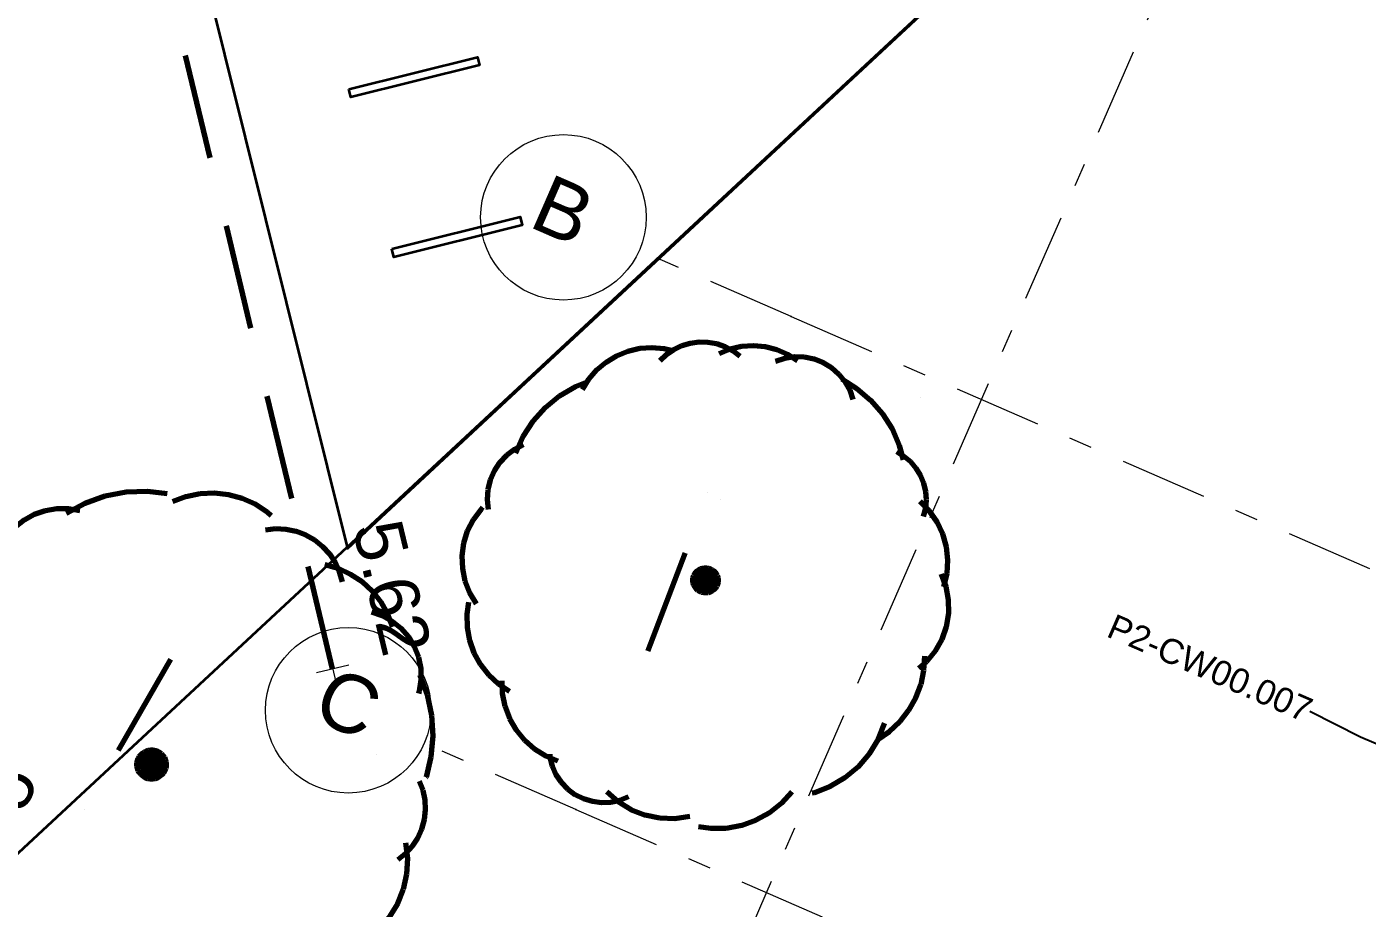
# Model space of a CAD drawing. Header units: millimetres. Extents: x -99530 to 1067232, y -97212 to 137997.
# Drawn here: x 976835 to 984929, y 7838 to 13165 of the extents above; entities that cross this region are included whole.
import ezdxf
from ezdxf.enums import TextEntityAlignment as Align

# ---------------------------------------------------------------- set-up
doc = ezdxf.new("R2010")
doc.units = ezdxf.units.MM
doc.header["$MEASUREMENT"] = 0
doc.linetypes.add('Double Dashed', pattern=[1093.611073, 529.166651, -211.666656, 141.111112, -211.666656])
doc.linetypes.add('Long Dashed', pattern=[1058.333302, 634.99999, -423.333311])
for name, color, linetype in [('A-15-MG_Structural_Grid', 7, 'Continuous'), ('A-25-M_Curtain_Wall', 7, 'Continuous'), ('New_A-20-M_Hard_Landscape', 7, 'Continuous')]:
    doc.layers.add(name, color=color, linetype=linetype)
for name, color, linetype, lineweight, true_color in [('A-15-MG_Structural_Grid_Pen_No__163', 7, 'Continuous', 0, 0x750077), ('A-25-M_Curtain_Wall_Pen_No__144', 7, 'Continuous', 0, 0xc8c8c8), ('A-25-M_Curtain_Wall_Pen_No__165', 7, 'Continuous', 0, 0x006060), ('A-25-M_Curtain_Wall_Pen_No__27', 7, 'Continuous', 50, 0x2a2a2a), ('A-25-M_Curtain_Wall_Pen_No__46', 7, 'Continuous', 35, 0x444444), ('New_A-20-M_Hard_Landscape_Pen_No__53', 7, 'Continuous', 35, 0x444444)]:
    doc.layers.add(name, color=color, linetype=linetype, lineweight=lineweight, true_color=true_color)
for name, color, linetype, lineweight in [('A-20-M_Hard_Landscape-Phase 2_Pen_No__7', 7, 'Continuous', 35), ('A-25-M_Curtain_Wall_Pen_No__1', 7, 'Continuous', 13), ('A-25-M_Curtain_Wall_Pen_No__85', 8, 'Continuous', 20), ('Demolished_G-10-P_Topo_Building_Pen_No__177', 1, 'Continuous', 70), ('Demolished_G-10-P_Topo_Fence_Pen_No__177', 1, 'Continuous', 70), ('Demolished_G-10-P_Topo_Tree_Planting_Pen_No__177', 1, 'Continuous', 70), ('G-10-P_Topo_Fence_Pen_No__2', 8, 'Continuous', 15), ('G-10-P_Topo_Misc_Pen_No__1', 7, 'Continuous', 13), ('G-10-P_Topo_Tree_Planting_Pen_No__192', 7, 'Continuous', 13)]:
    doc.layers.add(name, color=color, linetype=linetype, lineweight=lineweight)
doc.styles.add('GENERATED_STYLE_3', font='')
doc.styles.add('GENERATED_STYLE_4', font='')
doc.styles.get('GENERATED_STYLE_3').set_extended_font_data('Arial')
doc.styles.get('GENERATED_STYLE_4').set_extended_font_data('Swis721 BT')
doc.dimstyles.new('GENERATED_STYLE__4', dxfattribs={"dimtxt": 0.18, "dimasz": 273.6, "dimexe": 0.18, "dimexo": 0.0625, "dimgap": 0.09, "dimtad": 0, "dimtih": 1, "dimtoh": 1, "dimdec": 4, "dimzin": 0, "dimdsep": 46, "dimcen": 0.09, "dimadec": 0, "dimazin": 0, "dimtfac": 1, "dimtdec": 4, "dimtmove": 0, "dimatfit": 3, "dimldrblk": 'ARROWHEAD_5', "dimfxl": 1, "dimtolj": 1, "dimtzin": 0, "dimarcsym": 0})

# ---------------------------------------------------------------- blocks, each defined once
blk = doc.blocks.new('Mesh_16_3', base_point=(987928.7, 18542))
at = {"layer": 'New_A-20-M_Hard_Landscape_Pen_No__53', "linetype": 'Continuous', "flags": 128}
blk.add_lwpolyline([(987928.7, 18542), (972291.5, 25360.7), (976420.1, 19455.3), (978770.9, 10011.9)], close=True, dxfattribs=at)
blk = doc.blocks.new('Mesh_19_3', base_point=(925365.6, -58963.6))
at = {"layer": 'New_A-20-M_Hard_Landscape_Pen_No__53', "linetype": 'Continuous', "flags": 128}
blk.add_lwpolyline([(925365.6, -58963.6), (931672.4, -58639.2, -0.034108), (931880.2, -52905.3, -0.178607), (941867.4, -32917.1), (950868.3, -24531.6), (955625.1, -26583.1), (959411.2, -17988.7), (958700.6, -17225), (965705, -10707), (965950.7, -10971), (977340.2, -373.3), (976840.4, -155.4), (994059.8, 15868.6), (987925.7, 18539.3), (937679.3, -28204.1, 0.179729), (925615.7, -52208.8, 0.048754)], format="xyb", close=True, dxfattribs=at)
blk = doc.blocks.new('Curtain Wall_10_3', base_point=(976938, 0))
at = {"layer": 'A-25-M_Curtain_Wall_Pen_No__144', "linetype": 'Continuous'}
for points in [[(987807.1, 9846.1), (987943.4, 9699.7), (987972.6, 9726.9), (987836.4, 9873.3)], [(986846.8, 8918.3), (986966.1, 8790.2), (987002.7, 8824.3), (986883.4, 8952.4)], [(986074.5, 8199.6), (986193.7, 8071.5), (986230.3, 8105.6), (986111.1, 8233.7)], [(984507.6, 6775.6), (984643.8, 6629.2), (984673.1, 6656.5), (984536.9, 6802.9)], [(984544.5, 6775.8), (984663.7, 6647.7), (984700.3, 6681.8), (984581.1, 6809.9)]]:
    blk.add_hatch(color=256, dxfattribs=at).paths.add_polyline_path(points)
at = {"layer": 'A-25-M_Curtain_Wall_Pen_No__165', "linetype": 'Continuous', "lineweight": 0, "true_color": 0x001818}
for points in [[(986882.1, 8934.7), (987840.7, 9826.8), (987824.4, 9844.4), (986865.7, 8952.3)], [(986109.8, 8216), (986864.5, 8918.4), (986848.2, 8936), (986093.4, 8233.6)], [(984579.8, 6792.3), (986092.2, 8199.7), (986075.8, 8217.3), (984563.4, 6809.8)], [(984553.7, 6768), (984562.2, 6775.9), (984545.8, 6793.5), (984537.3, 6785.5)]]:
    blk.add_hatch(color=168, dxfattribs=at).paths.add_polyline_path(points)
at = {"layer": 'A-25-M_Curtain_Wall_Pen_No__1', "linetype": 'Continuous'}
for p, q in [((987824.4, 9844.4), (986865.7, 8952.3)), ((986882.1, 8934.7), (987840.7, 9826.8)), ((987840.7, 9826.8), (987824.4, 9844.4)), ((986848.2, 8936), (986093.4, 8233.6)), ((986109.8, 8216), (986864.5, 8918.4)), ((986864.5, 8918.4), (986848.2, 8936)), ((986865.7, 8952.3), (986882.1, 8934.7)), ((986075.8, 8217.3), (984563.4, 6809.8)), ((984579.8, 6792.3), (986092.2, 8199.7)), ((986092.2, 8199.7), (986075.8, 8217.3)), ((986093.4, 8233.6), (986109.8, 8216)), ((984563.4, 6809.8), (984579.8, 6792.3)), ((984545.8, 6793.5), (984537.3, 6785.5)), ((984537.3, 6785.5), (984553.7, 6768)), ((984562.2, 6775.9), (984545.8, 6793.5)), ((984553.7, 6768), (984562.2, 6775.9))]:
    blk.add_line(p, q, dxfattribs=at)
at = {"layer": 'A-25-M_Curtain_Wall_Pen_No__27', "linetype": 'Continuous'}
for p, q in [((987836.4, 9873.3), (987807.1, 9846.1)), ((987807.1, 9846.1), (987943.4, 9699.7)), ((987972.6, 9726.9), (987836.4, 9873.3)), ((987943.4, 9699.7), (987972.6, 9726.9)), ((986883.4, 8952.4), (986846.8, 8918.3)), ((986846.8, 8918.3), (986966.1, 8790.2)), ((987002.7, 8824.3), (986883.4, 8952.4)), ((986966.1, 8790.2), (987002.7, 8824.3)), ((986111.1, 8233.7), (986074.5, 8199.6)), ((986074.5, 8199.6), (986193.7, 8071.5)), ((986230.3, 8105.6), (986111.1, 8233.7)), ((986193.7, 8071.5), (986230.3, 8105.6)), ((984536.9, 6802.9), (984507.6, 6775.6)), ((984673.1, 6656.5), (984536.9, 6802.9)), ((984581.1, 6809.9), (984544.5, 6775.8)), ((984700.3, 6681.8), (984581.1, 6809.9)), ((984507.6, 6775.6), (984643.8, 6629.2)), ((984544.5, 6775.8), (984663.7, 6647.7)), ((984643.8, 6629.2), (984673.1, 6656.5)), ((984663.7, 6647.7), (984700.3, 6681.8))]:
    blk.add_line(p, q, dxfattribs=at)
blk = doc.blocks.new('Standard grid marker')
at = {"layer": 'A-15-MG_Structural_Grid_Pen_No__163', "linetype": 'Double Dashed'}
blk.add_line((1000, 0), (29726, 0), dxfattribs=at)
at = {"layer": 'A-15-MG_Structural_Grid_Pen_No__163', "style": 'GENERATED_STYLE_4'}
for tag, p in [('AC_MarkerText_1_0', (-500, 41.2)), ('AC_MarkerText_1_1', (31226, 41.2))]:
    blk.add_attdef(tag, text='', height=350, rotation=90, dxfattribs=at).set_placement(p, align=Align.MIDDLE_CENTER)
blk = doc.blocks.new('ARROWHEAD_5')
at = {"color": 0, "linetype": 'Continuous', "lineweight": 0}
blk.add_line((0, 0), (-1, 0), dxfattribs=at)
blk.add_solid([(-1, 0.2679), (0, 0), (-1, -0.2679), (-1, 0.2679)], dxfattribs=at)
blk = doc.blocks.new('Standard grid marker_3')
at = {"layer": 'A-15-MG_Structural_Grid_Pen_No__163', "linetype": 'Double Dashed'}
for q in [(0, 0), (74254.8, 0)]:
    blk.add_line((1000, 0), q, dxfattribs=at)
at = {"layer": 'A-15-MG_Structural_Grid_Pen_No__163', "linetype": 'Continuous'}
blk.add_circle((-500, 0), 500, dxfattribs=at)
at = {"layer": 'A-15-MG_Structural_Grid_Pen_No__163', "linetype": 'Double Dashed'}
blk.add_point((1000, 0), dxfattribs=at)
blk.add_point((1000, 0), dxfattribs=at)
at = {"layer": 'A-15-MG_Structural_Grid_Pen_No__163', "style": 'GENERATED_STYLE_4'}
for tag, p in [('AC_MarkerText_1_0', (-500, 43.4)), ('AC_MarkerText_1_1', (75754.8, 43.4))]:
    blk.add_attdef(tag, text='', height=350, rotation=360, dxfattribs=at).set_placement(p, align=Align.MIDDLE_CENTER)

msp = doc.modelspace()

# ---------------------------------------------------------------- linework, layer by layer
at = {"layer": 'A-20-M_Hard_Landscape-Phase 2_Pen_No__7', "linetype": 'Continuous', "flags": 128}
for points in [[(978779.4, 12788), (979555.7, 12981.2), (979567.8, 12932.7), (978791.4, 12739.4)], [(979038.2, 11822), (979814.5, 12015.3), (979826.6, 11966.8), (979050.3, 11773.5)]]:
    msp.add_lwpolyline(points, close=True, dxfattribs=at)
at = {"layer": 'Demolished_G-10-P_Topo_Building_Pen_No__177', "linetype": 'Long Dashed', "flags": 128}
for points in [[(980659.9, 11147.7), (980698.4, 11184.6), (980742.3, 11215), (980790.4, 11238.2), (980841.5, 11253.5), (980894.4, 11260.7), (980947.7, 11259.5), (981000.2, 11250), (981050.6, 11232.4), (981097.6, 11207.1), (981140.1, 11174.8)], [(980659.9, 11147.7), (980698.4, 11184.6), (980742.3, 11215), (980790.4, 11238.2), (980841.5, 11253.5), (980894.4, 11260.7), (980947.7, 11259.5), (981000.2, 11250), (981050.6, 11232.4), (981097.6, 11207.1), (981140.1, 11174.8)], [(980189.6, 10972.1), (980228.4, 11034.9), (980276.6, 11091), (980333, 11138.8), (980396.1, 11177.1), (980464.5, 11205.1), (980536.4, 11222.1), (980610.1, 11227.5), (980683.8, 11221.4), (980755.5, 11203.8)], [(980189.6, 10972.1), (980228.4, 11034.9), (980276.6, 11091), (980333, 11138.8), (980396.1, 11177.1), (980464.5, 11205.1), (980536.4, 11222.1), (980610.1, 11227.5), (980683.8, 11221.4), (980755.5, 11203.8)], [(981014.8, 11191.3), (981081.2, 11218.2), (981151, 11234.4), (981222.5, 11239.3), (981293.9, 11232.8), (981363.4, 11215.2), (981429.2, 11186.9), (981489.7, 11148.5)], [(981014.8, 11191.3), (981081.2, 11218.2), (981151, 11234.4), (981222.5, 11239.3), (981293.9, 11232.8), (981363.4, 11215.2), (981429.2, 11186.9), (981489.7, 11148.5)], [(981355.8, 11144.5), (981412.1, 11162.9), (981470.8, 11171.4), (981529.9, 11169.6), (981588, 11157.7), (981643.1, 11136.1), (981693.7, 11105.3), (981738.2, 11066.3), (981775.4, 11020.2), (981804.2, 10968.4), (981823.6, 10912.5)], [(981355.8, 11144.5), (981412.1, 11162.9), (981470.8, 11171.4), (981529.9, 11169.6), (981588, 11157.7), (981643.1, 11136.1), (981693.7, 11105.3), (981738.2, 11066.3), (981775.4, 11020.2), (981804.2, 10968.4), (981823.6, 10912.5)], [(979787.9, 10587.4), (979832.8, 10688.5), (979892.7, 10781.5), (979966.4, 10864.1), (980051.9, 10934.2), (980147.3, 10990.2), (980250.3, 11030.8)], [(979787.9, 10587.4), (979832.8, 10688.5), (979892.7, 10781.5), (979966.4, 10864.1), (980051.9, 10934.2), (980147.3, 10990.2), (980250.3, 11030.8)], [(981755.6, 11037.1), (981847.6, 10979.3), (981930.1, 10908.6), (982001.2, 10826.4), (982059.5, 10734.7), (982103.5, 10635.3), (982132.4, 10530.6)], [(981755.6, 11037.1), (981847.6, 10979.3), (981930.1, 10908.6), (982001.2, 10826.4), (982059.5, 10734.7), (982103.5, 10635.3), (982132.4, 10530.6)], [(979621.8, 10248.3), (979616.1, 10308.1), (979620.5, 10368.1), (979635, 10426.4), (979659.1, 10481.5), (979692.1, 10531.8), (979733.1, 10575.8), (979780.9, 10612.3), (979834.1, 10640.2)], [(979621.8, 10248.3), (979616.1, 10308.1), (979620.5, 10368.1), (979635, 10426.4), (979659.1, 10481.5), (979692.1, 10531.8), (979733.1, 10575.8), (979780.9, 10612.3), (979834.1, 10640.2)], [(982088.2, 10597.2), (982131.8, 10570.4), (982170.7, 10537.1), (982203.8, 10498.1), (982230.4, 10454.4), (982249.8, 10407), (982261.5, 10357.2), (982265.2, 10306.1), (982260.9, 10255.1), (982248.6, 10205.4)], [(982088.2, 10597.2), (982131.8, 10570.4), (982170.7, 10537.1), (982203.8, 10498.1), (982230.4, 10454.4), (982249.8, 10407), (982261.5, 10357.2), (982265.2, 10306.1), (982260.9, 10255.1), (982248.6, 10205.4)], [(977074.6, 10225.1), (977187.6, 10286.7), (977308.7, 10330.1), (977435, 10354.2), (977563.6, 10358.4), (977691.3, 10342.6), (977815, 10307.2)], [(977717.4, 10295.9), (977797.8, 10326.5), (977881.9, 10344.1), (977967.7, 10348.3), (978053.1, 10339), (978136, 10316.5), (978214.4, 10281.2), (978286.2, 10234.1), (978349.9, 10176.3), (978403.6, 10109.3)], [(979550.7, 9677), (979510.9, 9743.2), (979482.8, 9815.2), (979467, 9890.9), (979464.2, 9968.1), (979474.2, 10044.7), (979496.9, 10118.6), (979531.7, 10187.7), (979577.5, 10249.9), (979633, 10303.7)], [(979550.7, 9677), (979510.9, 9743.2), (979482.8, 9815.2), (979467, 9890.9), (979464.2, 9968.1), (979474.2, 10044.7), (979496.9, 10118.6), (979531.7, 10187.7), (979577.5, 10249.9), (979633, 10303.7)], [(982227.5, 10298.4), (982284.2, 10240.4), (982330.5, 10173.7), (982364.9, 10100.2), (982386.7, 10022), (982395.1, 9941.3), (982390, 9860.3), (982371.4, 9781.3)], [(982227.5, 10298.4), (982284.2, 10240.4), (982330.5, 10173.7), (982364.9, 10100.2), (982386.7, 10022), (982395.1, 9941.3), (982390, 9860.3), (982371.4, 9781.3)], [(976681.4, 10029.7), (976718.5, 10089), (976765, 10141.2), (976819.6, 10184.8), (976880.8, 10218.6), (976946.8, 10241.6), (977015.8, 10253.2), (977085.7, 10253.1), (977154.6, 10241.2)], [(978275.7, 10125.2), (978337.4, 10132), (978399.4, 10129), (978460.1, 10116.4), (978518.2, 10094.4), (978572, 10063.6), (978620.4, 10024.8), (978662.2, 9978.8), (978696.2, 9926.9), (978721.7, 9870.4), (978738.1, 9810.5)], [(978634, 9914.4), (978714.4, 9892.2), (978790.2, 9857.7), (978859.7, 9811.7), (978921, 9755.2), (978972.7, 9689.8), (979013.4, 9617.1), (979042.1, 9538.8)], [(982356.2, 9859.8), (982384.6, 9782.9), (982399.5, 9702.4), (982400.2, 9620.5), (982386.9, 9539.6), (982359.9, 9462.3), (982320, 9390.8), (982268.4, 9327.1), (982206.6, 9273.3)], [(982356.2, 9859.8), (982384.6, 9782.9), (982399.5, 9702.4), (982400.2, 9620.5), (982386.9, 9539.6), (982359.9, 9462.3), (982320, 9390.8), (982268.4, 9327.1), (982206.6, 9273.3)], [(979750.1, 9148.6), (979683.3, 9192.8), (979624.5, 9247.1), (979575.2, 9310.1), (979536.7, 9380.3), (979510, 9455.7), (979495.7, 9534.4), (979494.2, 9614.4), (979505.6, 9693.6), (979529.6, 9770)], [(979750.1, 9148.6), (979683.3, 9192.8), (979624.5, 9247.1), (979575.2, 9310.1), (979536.7, 9380.3), (979510, 9455.7), (979495.7, 9534.4), (979494.2, 9614.4), (979505.6, 9693.6), (979529.6, 9770)], [(978915.7, 9629.9), (978980.6, 9607), (979040.7, 9573.3), (979094.1, 9529.8), (979139.2, 9477.8), (979174.8, 9418.9), (979199.7, 9354.6), (979213.2, 9287.1), (979214.9, 9218.3), (979204.8, 9150.2), (979183.1, 9084.8)], [(982255.4, 9361), (982250.7, 9274.3), (982232.8, 9189.3), (982202.2, 9107.9), (982159.7, 9032.2), (982106.1, 8963.7), (982042.8, 8904.2), (981971.2, 8855)], [(982255.4, 9361), (982250.7, 9274.3), (982232.8, 9189.3), (982202.2, 9107.9), (982159.7, 9032.2), (982106.1, 8963.7), (982042.8, 8904.2), (981971.2, 8855)], [(979208.6, 9247.9), (979252.6, 9129.5), (979278.7, 9005.8), (979286.2, 8879.7), (979275, 8753.8), (979245.4, 8631), (979197.9, 8513.9)], [(980041.7, 8725.9), (979968.3, 8756.7), (979900.8, 8799.1), (979841.2, 8851.8), (979790.9, 8913.6), (979751.3, 8982.8), (979723.5, 9057.4), (979708.2, 9135.6), (979705.8, 9215.2)], [(980041.7, 8725.9), (979968.3, 8756.7), (979900.8, 8799.1), (979841.2, 8851.8), (979790.9, 8913.6), (979751.3, 8982.8), (979723.5, 9057.4), (979708.2, 9135.6), (979705.8, 9215.2)], [(982014.1, 8957.3), (981976.1, 8860.5), (981922.6, 8771.4), (981855.1, 8692.4), (981775.4, 8625.7), (981685.8, 8573.1), (981588.7, 8536.1), (981486.8, 8515.7), (981382.9, 8512.5)], [(982014.1, 8957.3), (981976.1, 8860.5), (981922.6, 8771.4), (981855.1, 8692.4), (981775.4, 8625.7), (981685.8, 8573.1), (981588.7, 8536.1), (981486.8, 8515.7), (981382.9, 8512.5)], [(980468.6, 8510.9), (980416.7, 8489.7), (980361.8, 8477.7), (980305.8, 8475.2), (980250.1, 8482.3), (980196.5, 8498.8), (980146.4, 8524.2), (980101.5, 8557.7), (980062.9, 8598.5), (980031.8, 8645.2), (980009.2, 8696.6), (979995.6, 8751), (979991.6, 8807)], [(980468.6, 8510.9), (980416.7, 8489.7), (980361.8, 8477.7), (980305.8, 8475.2), (980250.1, 8482.3), (980196.5, 8498.8), (980146.4, 8524.2), (980101.5, 8557.7), (980062.9, 8598.5), (980031.8, 8645.2), (980009.2, 8696.6), (979995.6, 8751), (979991.6, 8807)], [(979204.3, 8606.7), (979225.5, 8551.1), (979237.8, 8492.8), (979240.8, 8433.4), (979234.4, 8374.2), (979218.8, 8316.8), (979194.3, 8262.5), (979161.7, 8212.8), (979121.6, 8168.8), (979075.1, 8131.6)], [(980839.4, 8391.6), (980749, 8378.7), (980657.8, 8381.6), (980568.4, 8400.1), (980483.5, 8433.7), (980405.7, 8481.5), (980337.3, 8541.9)], [(980839.4, 8391.6), (980749, 8378.7), (980657.8, 8381.6), (980568.4, 8400.1), (980483.5, 8433.7), (980405.7, 8481.5), (980337.3, 8541.9)], [(981455.5, 8542.2), (981392.6, 8473.1), (981319.4, 8415), (981237.8, 8369.6), (981149.9, 8337.9), (981058, 8320.9), (980964.6, 8319), (980872.1, 8332.2), (980783, 8360.1), (980699.5, 8402.1)], [(981455.5, 8542.2), (981392.6, 8473.1), (981319.4, 8415), (981237.8, 8369.6), (981149.9, 8337.9), (981058, 8320.9), (980964.6, 8319), (980872.1, 8332.2), (980783, 8360.1), (980699.5, 8402.1)], [(979121.4, 8232.4), (979132.6, 8138.7), (979128.1, 8044.4), (979108, 7952.2), (979072.7, 7864.7), (979023.4, 7784.2), (978961.3, 7713.1), (978888.3, 7653.3)]]:
    msp.add_lwpolyline(points, dxfattribs=at)
for points in [[(981003.8, 9848.5), (981007.7, 9835.8), (981009.4, 9822.6), (981008.8, 9809.3), (981005.8, 9796.3), (981000.7, 9784), (980993.5, 9772.8), (980984.4, 9763), (980973.8, 9754.9), (980962, 9748.8), (980949.3, 9744.9), (980936, 9743.2), (980922.7, 9743.8), (980909.7, 9746.7), (980897.4, 9751.9), (980886.2, 9759.1), (980876.4, 9768.1), (980868.4, 9778.7), (980862.3, 9790.6), (980858.6, 9802), (980856.8, 9813.9), (980856.8, 9825.9), (980858.8, 9837.7), (980862.5, 9849.1), (980868, 9859.8), (980875.1, 9869.4), (980883.6, 9877.9), (980893.3, 9884.9), (980904.1, 9890.3), (980915.5, 9894), (980927.3, 9895.8), (980939.3, 9895.7), (980951.2, 9893.8), (980962.6, 9890.1), (980973.2, 9884.6), (980982.9, 9877.5), (980991.3, 9869), (980998.4, 9859.2)], [(981003.8, 9848.5), (981007.7, 9835.8), (981009.4, 9822.6), (981008.8, 9809.3), (981005.8, 9796.3), (981000.7, 9784), (980993.5, 9772.8), (980984.4, 9763), (980973.8, 9754.9), (980962, 9748.8), (980949.3, 9744.9), (980936, 9743.2), (980922.7, 9743.8), (980909.7, 9746.7), (980897.4, 9751.9), (980886.2, 9759.1), (980876.4, 9768.1), (980868.4, 9778.7), (980862.3, 9790.6), (980858.6, 9802), (980856.8, 9813.9), (980856.8, 9825.9), (980858.8, 9837.7), (980862.5, 9849.1), (980868, 9859.8), (980875.1, 9869.4), (980883.6, 9877.9), (980893.3, 9884.9), (980904.1, 9890.3), (980915.5, 9894), (980927.3, 9895.8), (980939.3, 9895.7), (980951.2, 9893.8), (980962.6, 9890.1), (980973.2, 9884.6), (980982.9, 9877.5), (980991.3, 9869), (980998.4, 9859.2)], [(980989.6, 9842.7), (980992.8, 9832.5), (980994.1, 9822), (980993.6, 9811.3), (980991.3, 9800.9), (980987.1, 9791.1), (980981.4, 9782.1), (980974.1, 9774.3), (980965.7, 9767.8), (980956.2, 9763), (980946, 9759.8), (980935.4, 9758.4), (980924.8, 9759), (980914.4, 9761.3), (980904.6, 9765.4), (980895.6, 9771.2), (980887.8, 9778.4), (980881.3, 9786.9), (980876.4, 9796.4), (980873.5, 9805.5), (980872, 9815), (980872.1, 9824.6), (980873.6, 9834.1), (980876.6, 9843.2), (980881, 9851.7), (980886.7, 9859.5), (980893.5, 9866.2), (980901.3, 9871.8), (980909.8, 9876.1), (980920, 9879.3), (980930.6, 9880.7), (980941.2, 9880.1), (980951.6, 9877.8), (980961.5, 9873.7), (980970.4, 9867.9), (980978.3, 9860.7), (980984.7, 9852.2)], [(980989.6, 9842.7), (980992.8, 9832.5), (980994.1, 9822), (980993.6, 9811.3), (980991.3, 9800.9), (980987.1, 9791.1), (980981.4, 9782.1), (980974.1, 9774.3), (980965.7, 9767.8), (980956.2, 9763), (980946, 9759.8), (980935.4, 9758.4), (980924.8, 9759), (980914.4, 9761.3), (980904.6, 9765.4), (980895.6, 9771.2), (980887.8, 9778.4), (980881.3, 9786.9), (980876.4, 9796.4), (980873.5, 9805.5), (980872, 9815), (980872.1, 9824.6), (980873.6, 9834.1), (980876.6, 9843.2), (980881, 9851.7), (980886.7, 9859.5), (980893.5, 9866.2), (980901.3, 9871.8), (980909.8, 9876.1), (980920, 9879.3), (980930.6, 9880.7), (980941.2, 9880.1), (980951.6, 9877.8), (980961.5, 9873.7), (980970.4, 9867.9), (980978.3, 9860.7), (980984.7, 9852.2)], [(980975.5, 9836.9), (980977.7, 9830.1), (980978.8, 9823), (980978.7, 9815.8), (980977.6, 9808.7), (980975.3, 9801.8), (980972, 9795.4), (980967.8, 9789.6), (980962.7, 9784.6), (980956.8, 9780.3), (980950.4, 9777.1), (980943.5, 9774.9), (980936.4, 9773.8), (980929.2, 9773.8), (980922.1, 9775), (980915.3, 9777.2), (980908.9, 9780.5), (980903.1, 9784.8), (980898, 9789.9), (980893.8, 9795.7), (980890.6, 9802.2), (980888.2, 9809.8), (980887.2, 9817.7), (980887.6, 9825.7), (980889.3, 9833.5), (980892.4, 9840.9), (980896.7, 9847.6), (980902.2, 9853.5), (980908.5, 9858.3), (980915.6, 9862), (980922.5, 9864.2), (980929.6, 9865.3), (980936.8, 9865.3), (980943.9, 9864.1), (980950.7, 9861.9), (980957.1, 9858.6), (980962.9, 9854.3), (980968, 9849.2), (980972.2, 9843.4)], [(980975.5, 9836.9), (980977.7, 9830.1), (980978.8, 9823), (980978.7, 9815.8), (980977.6, 9808.7), (980975.3, 9801.8), (980972, 9795.4), (980967.8, 9789.6), (980962.7, 9784.6), (980956.8, 9780.3), (980950.4, 9777.1), (980943.5, 9774.9), (980936.4, 9773.8), (980929.2, 9773.8), (980922.1, 9775), (980915.3, 9777.2), (980908.9, 9780.5), (980903.1, 9784.8), (980898, 9789.9), (980893.8, 9795.7), (980890.6, 9802.2), (980888.2, 9809.8), (980887.2, 9817.7), (980887.6, 9825.7), (980889.3, 9833.5), (980892.4, 9840.9), (980896.7, 9847.6), (980902.2, 9853.5), (980908.5, 9858.3), (980915.6, 9862), (980922.5, 9864.2), (980929.6, 9865.3), (980936.8, 9865.3), (980943.9, 9864.1), (980950.7, 9861.9), (980957.1, 9858.6), (980962.9, 9854.3), (980968, 9849.2), (980972.2, 9843.4)], [(980961.3, 9831.1), (980962.8, 9826.6), (980963.5, 9821.8), (980963.5, 9817), (980962.7, 9812.3), (980961.2, 9807.7), (980959, 9803.5), (980956.2, 9799.6), (980952.8, 9796.2), (980948.9, 9793.4), (980944.6, 9791.3), (980939.5, 9789.7), (980934.2, 9789), (980928.9, 9789.3), (980923.7, 9790.4), (980918.8, 9792.5), (980914.3, 9795.4), (980910.4, 9799), (980907.2, 9803.2), (980904.7, 9808), (980903.3, 9812.5), (980902.5, 9817.3), (980902.5, 9822.1), (980903.3, 9826.8), (980904.8, 9831.4), (980907, 9835.6), (980909.8, 9839.5), (980913.3, 9842.9), (980917.1, 9845.7), (980921.4, 9847.8), (980926, 9849.3), (980930.7, 9850), (980935.5, 9850), (980940.3, 9849.3), (980944.8, 9847.7), (980949.1, 9845.6), (980953, 9842.7), (980956.3, 9839.3), (980959.2, 9835.4)], [(980961.3, 9831.1), (980962.8, 9826.6), (980963.5, 9821.8), (980963.5, 9817), (980962.7, 9812.3), (980961.2, 9807.7), (980959, 9803.5), (980956.2, 9799.6), (980952.8, 9796.2), (980948.9, 9793.4), (980944.6, 9791.3), (980939.5, 9789.7), (980934.2, 9789), (980928.9, 9789.3), (980923.7, 9790.4), (980918.8, 9792.5), (980914.3, 9795.4), (980910.4, 9799), (980907.2, 9803.2), (980904.7, 9808), (980903.3, 9812.5), (980902.5, 9817.3), (980902.5, 9822.1), (980903.3, 9826.8), (980904.8, 9831.4), (980907, 9835.6), (980909.8, 9839.5), (980913.3, 9842.9), (980917.1, 9845.7), (980921.4, 9847.8), (980926, 9849.3), (980930.7, 9850), (980935.5, 9850), (980940.3, 9849.3), (980944.8, 9847.7), (980949.1, 9845.6), (980953, 9842.7), (980956.3, 9839.3), (980959.2, 9835.4)], [(980947.2, 9825.3), (980947.9, 9823.1), (980948.3, 9820.7), (980948.3, 9818.3), (980947.9, 9815.9), (980947.1, 9813.6), (980946, 9811.5), (980944.6, 9809.6), (980942.9, 9807.9), (980940.9, 9806.5), (980938.8, 9805.4), (980936.3, 9804.6), (980933.6, 9804.3), (980931, 9804.4), (980928.4, 9805), (980925.9, 9806), (980923.7, 9807.5), (980921.7, 9809.3), (980920.1, 9811.4), (980918.9, 9813.8), (980918.1, 9816.3), (980917.7, 9818.9), (980917.9, 9821.6), (980918.5, 9824.2), (980919.5, 9826.7), (980920.9, 9828.9), (980922.7, 9830.9), (980924.9, 9832.5), (980927.2, 9833.7), (980929.8, 9834.5), (980932.4, 9834.8), (980935.1, 9834.7), (980937.7, 9834.1), (980940.1, 9833.1), (980942.4, 9831.6), (980944.3, 9829.8), (980945.9, 9827.7)], [(980947.2, 9825.3), (980947.9, 9823.1), (980948.3, 9820.7), (980948.3, 9818.3), (980947.9, 9815.9), (980947.1, 9813.6), (980946, 9811.5), (980944.6, 9809.6), (980942.9, 9807.9), (980940.9, 9806.5), (980938.8, 9805.4), (980936.3, 9804.6), (980933.6, 9804.3), (980931, 9804.4), (980928.4, 9805), (980925.9, 9806), (980923.7, 9807.5), (980921.7, 9809.3), (980920.1, 9811.4), (980918.9, 9813.8), (980918.1, 9816.3), (980917.7, 9818.9), (980917.9, 9821.6), (980918.5, 9824.2), (980919.5, 9826.7), (980920.9, 9828.9), (980922.7, 9830.9), (980924.9, 9832.5), (980927.2, 9833.7), (980929.8, 9834.5), (980932.4, 9834.8), (980935.1, 9834.7), (980937.7, 9834.1), (980940.1, 9833.1), (980942.4, 9831.6), (980944.3, 9829.8), (980945.9, 9827.7)], [(977673.8, 8683), (977668.4, 8668.5), (977660.6, 8655.1), (977650.6, 8643.3), (977638.7, 8633.4), (977625.3, 8625.7), (977610.7, 8620.4), (977595.4, 8617.8), (977579.9, 8617.9), (977564.7, 8620.6), (977550.2, 8626), (977536.8, 8633.8), (977524.9, 8643.8), (977515, 8655.7), (977507.3, 8669.1), (977502.1, 8683.7), (977499.4, 8699), (977499.5, 8714.5), (977502.2, 8729.7), (977507, 8742.8), (977513.7, 8755.1), (977522.2, 8766.1), (977532.3, 8775.7), (977543.9, 8783.5), (977556.5, 8789.5), (977569.9, 8793.4), (977583.7, 8795.2), (977597.6, 8794.7), (977611.3, 8792.1), (977624.5, 8787.4), (977636.7, 8780.7), (977647.7, 8772.2), (977657.3, 8762.1), (977665.2, 8750.5), (977671.1, 8737.9), (977675, 8724.5), (977676.8, 8710.7), (977676.4, 8696.8)], [(977656.6, 8687.7), (977652.4, 8676.1), (977646.1, 8665.4), (977638.1, 8655.9), (977628.6, 8648), (977617.8, 8641.8), (977606.2, 8637.6), (977594, 8635.5), (977581.6, 8635.6), (977569.4, 8637.8), (977557.7, 8642), (977547, 8648.3), (977537.6, 8656.3), (977529.6, 8665.8), (977523.5, 8676.6), (977519.3, 8688.2), (977517.2, 8700.4), (977517.2, 8712.8), (977519.4, 8725), (977523.2, 8735.5), (977528.5, 8745.3), (977535.4, 8754.2), (977543.5, 8761.8), (977552.7, 8768.1), (977562.8, 8772.9), (977573.5, 8776), (977584.6, 8777.4), (977595.7, 8777.1), (977606.7, 8775), (977618.3, 8770.7), (977629, 8764.5), (977638.5, 8756.5), (977646.4, 8746.9), (977652.6, 8736.2), (977656.8, 8724.5), (977658.9, 8712.3), (977658.8, 8699.9)], [(977639.5, 8692.4), (977636.7, 8684.5), (977632.6, 8677.2), (977627.5, 8670.5), (977621.4, 8664.8), (977614.5, 8660.1), (977606.9, 8656.5), (977598.9, 8654.2), (977590.6, 8653.1), (977582.2, 8653.4), (977574, 8654.9), (977566.1, 8657.7), (977558.8, 8661.8), (977552.2, 8666.9), (977546.4, 8673), (977541.7, 8679.9), (977538.2, 8687.4), (977535.8, 8695.5), (977534.8, 8703.8), (977535, 8712.1), (977536.6, 8720.4), (977539.8, 8729.1), (977544.4, 8737.1), (977550.5, 8744.2), (977557.6, 8750.2), (977565.7, 8754.8), (977574.4, 8757.9), (977583.6, 8759.5), (977592.9, 8759.5), (977602, 8757.8), (977609.9, 8755), (977617.2, 8751), (977623.9, 8745.9), (977629.6, 8739.8), (977634.3, 8732.9), (977637.9, 8725.3), (977640.2, 8717.3), (977641.3, 8709), (977641, 8700.6)], [(977622.3, 8697), (977620.4, 8691.8), (977617.8, 8686.9), (977614.4, 8682.5), (977610.3, 8678.7), (977605.7, 8675.5), (977600.6, 8673.1), (977595.3, 8671.6), (977589.7, 8670.9), (977584.2, 8671), (977578.7, 8672.1), (977572.9, 8674.2), (977567.5, 8677.3), (977562.8, 8681.3), (977558.8, 8686.1), (977555.7, 8691.5), (977553.6, 8697.3), (977552.6, 8703.4), (977552.6, 8709.6), (977553.7, 8715.7), (977555.6, 8721), (977558.3, 8725.9), (977561.7, 8730.3), (977565.7, 8734.1), (977570.4, 8737.2), (977575.4, 8739.6), (977580.8, 8741.2), (977586.3, 8741.9), (977591.9, 8741.7), (977597.4, 8740.7), (977602.6, 8738.8), (977607.5, 8736.1), (977611.9, 8732.7), (977615.7, 8728.6), (977618.9, 8724), (977621.3, 8719), (977622.8, 8713.6), (977623.5, 8708.1), (977623.4, 8702.5)], [(977605.2, 8701.7), (977604.2, 8699.1), (977602.9, 8696.6), (977601.2, 8694.4), (977599.2, 8692.5), (977596.9, 8690.9), (977594.3, 8689.8), (977591.7, 8689), (977588.9, 8688.6), (977586.1, 8688.7), (977583.4, 8689.2), (977580.4, 8690.3), (977577.8, 8691.9), (977575.4, 8693.9), (977573.4, 8696.2), (977571.9, 8698.9), (977570.8, 8701.8), (977570.3, 8704.9), (977570.3, 8708), (977570.9, 8711), (977571.9, 8713.9), (977573.5, 8716.6), (977575.5, 8719), (977577.9, 8721), (977580.6, 8722.5), (977583.5, 8723.6), (977586.5, 8724.1), (977589.6, 8724.1), (977592.7, 8723.5), (977595.6, 8722.5), (977598.3, 8720.9), (977600.6, 8718.9), (977602.6, 8716.5), (977604.2, 8713.8), (977605.2, 8710.9), (977605.7, 8707.9), (977605.7, 8704.8)]]:
    msp.add_lwpolyline(points, close=True, dxfattribs=at)
at = {"layer": 'Demolished_G-10-P_Topo_Fence_Pen_No__177', "linetype": 'Long Dashed'}
for p, q in [((978681.4, 9285.8), (976252.4, 19415.7)), ((980584.7, 9392.7), (980948, 10348.4)), ((980584.7, 9392.7), (980948, 10348.4)), ((980948, 10348.4), (980948.1, 10348.4)), ((981022.4, 10308.2), (981022.4, 10308.2)), ((980584.7, 9392.7), (980584.8, 9392.7)), ((977702.3, 9341.7), (977181.2, 8433.5))]:
    msp.add_line(p, q, dxfattribs=at)
at = {"layer": 'Demolished_G-10-P_Topo_Tree_Planting_Pen_No__177', "linetype": 'Long Dashed'}
for p, q in [((980932.5, 9819.4), (980932.5, 9819.4)), ((980966.2, 9866.9), (980966.3, 9866.9)), ((977587.4, 8706.6), (977587.4, 8706.6))]:
    msp.add_line(p, q, dxfattribs=at)
at = {"layer": 'G-10-P_Topo_Fence_Pen_No__2', "linetype": 'Continuous'}
for p, q in [((977702.3, 9341.7), (977702.3, 9341.7)), ((978658.6, 9383.1), (978704.3, 9188.4)), ((978584.1, 9262.9), (978778.8, 9308.7)), ((978681.4, 9285.8), (978681.5, 9285.8)), ((977181.2, 8433.5), (977181.2, 8433.5))]:
    msp.add_line(p, q, dxfattribs=at)
at = {"layer": 'G-10-P_Topo_Misc_Pen_No__1', "linetype": 'Continuous'}
msp.add_line((978947.1, 8765.3), (978947.2, 8765.3), dxfattribs=at)
at = {"layer": 'G-10-P_Topo_Tree_Planting_Pen_No__192', "linetype": 'Continuous'}
for p, q in [((982234.3, 10922.9), (982234.4, 10922.9)), ((982375.9, 9564.8), (982376, 9564.8))]:
    msp.add_line(p, q, dxfattribs=at)

# ---------------------------------------------------------------- block references
at = {"layer": 'A-15-MG_Structural_Grid', "color": 8, "linetype": 'Continuous', "lineweight": 15, "zscale": 1000, "rotation": 246.440411583993}
msp.add_blockref('Standard grid marker', (988286.2, 23952.4), dxfattribs=at)
at = {"layer": 'A-15-MG_Structural_Grid', "color": 8, "linetype": 'Continuous', "lineweight": 15}
ref = msp.add_blockref('Standard grid marker_3', (980533.3, 11813.5), dxfattribs=dict(at, zscale=1000, rotation=336.440411583993))
ref.add_attrib('AC_MarkerText_1', 'B', dxfattribs={"layer": 'A-15-MG_Structural_Grid_Pen_No__163', "color": 216, "true_color": 0x750077, "height": 350, "rotation": 336.44041, "style": 'GENERATED_STYLE_4'}).set_placement((980074.9, 12056.7), align=Align.MIDDLE_CENTER)
ref = msp.add_blockref('Standard grid marker_3', (979234.2, 8834.4), dxfattribs=dict(at, zscale=1000, rotation=336.440411583993))
ref.add_attrib('AC_MarkerText_1', 'C', dxfattribs={"layer": 'A-15-MG_Structural_Grid_Pen_No__163', "color": 216, "true_color": 0x750077, "height": 350, "rotation": 336.44041, "style": 'GENERATED_STYLE_4'}).set_placement((978775.9, 9077.9), align=Align.MIDDLE_CENTER)
at = {"layer": 'A-25-M_Curtain_Wall', "linetype": 'Continuous', "lineweight": 0}
msp.add_blockref('Curtain Wall_10_3', (976938, 0), dxfattribs=at)
at = {"layer": 'New_A-20-M_Hard_Landscape', "color": 49, "lineweight": 35, "true_color": 0x444444}
for name, p in [('Mesh_16_3', (987928.7, 18542)), ('Mesh_19_3', (925365.6, -58963.6))]:
    msp.add_blockref(name, p, dxfattribs=at)

# ---------------------------------------------------------------- texts
at = {"layer": 'A-25-M_Curtain_Wall_Pen_No__46', "linetype": 'Continuous', "insert": (984583.6, 9026.2), "char_height": 150, "attachment_point": 6, "rotation": 336.49416, "style": 'GENERATED_STYLE_4'}
msp.add_mtext('\\A1;{\\fSwis721 BT|b0|i0|c0|p34;P2-CW00.007}', dxfattribs=at)
at = {"layer": 'Demolished_G-10-P_Topo_Fence_Pen_No__177', "linetype": 'Continuous', "char_height": 300, "attachment_point": 1, "style": 'GENERATED_STYLE_3'}
for s, insert, rotation in [('\\A1;{\\fArial|b0|i0|c0|p34;5.62}', (979092.5, 10207.8), 283.4845), ('\\A1;{\\fArial|b0|i0|c0|p34;5.45}', (976249.5, 8044.9), 60.15518)]:
    msp.add_mtext(s, dxfattribs=dict(at, insert=insert, rotation=rotation))

# ---------------------------------------------------------------- leaders
at = {"layer": 'A-25-M_Curtain_Wall_Pen_No__85', "linetype": 'Continuous', "annotation_type": 0, "has_hookline": 1, "hookline_direction": 1, "text_width": 1535.7, "horizontal_direction": (0.917019, -0.398843, 0)}
msp.add_leader([(986189, 8306.2), (984889.4, 8872.9), (984583.7, 9026.2)], dimstyle='GENERATED_STYLE__4', dxfattribs=at)

doc.saveas('drawing.dxf')
